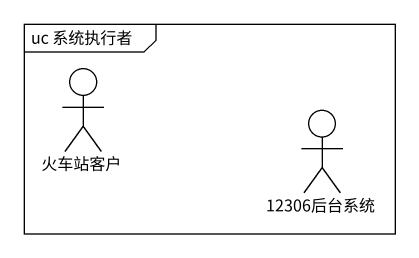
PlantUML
@startuml
mainframe uc 系统执行者
actor 火车站客户
actor "12306后台系统" as a12306后台系统
@enduml
